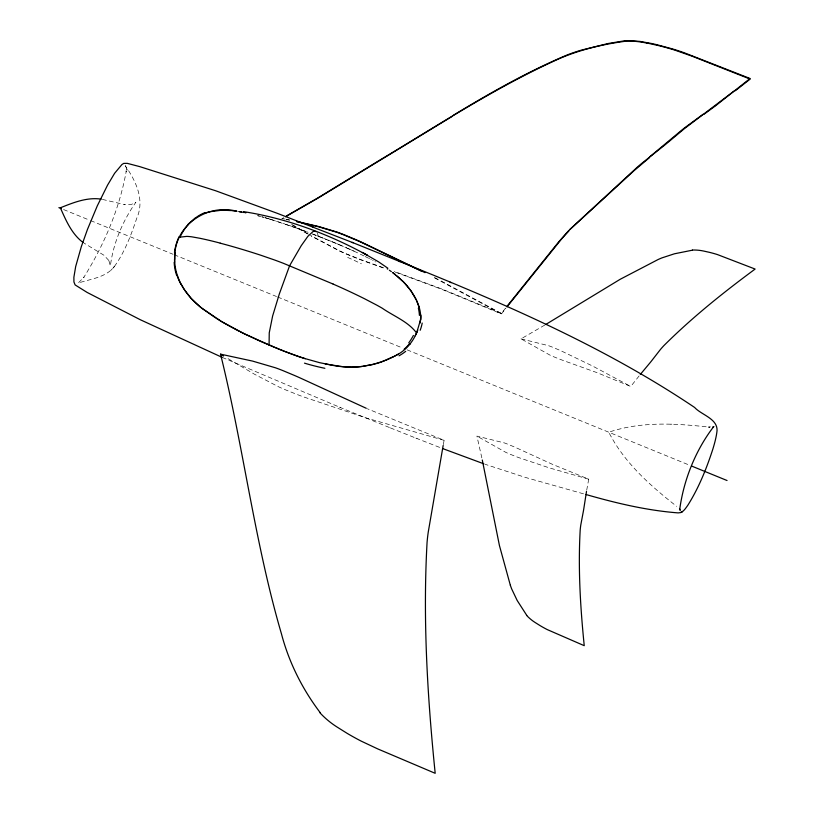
<?xml version="1.0" encoding="UTF-8"?>
<svg xmlns="http://www.w3.org/2000/svg" width="814" height="814" viewBox="0 0 814 814"><rect width="100%" height="100%" fill="white"/><g stroke="black" fill="none" stroke-linecap="round" stroke-linejoin="round"><path stroke-width="0.61" stroke-dasharray="4.07 3.05" d="M586.721 490.15L588.705 479.181L552.462 464.336L517.348 448.28A60.541 14.469 24.4 0 0 513.685 446.662L508.048 444.312A23.321 5.576 24.4 0 0 504.365 442.918L476.912 436.101L482.102 459.045M443.315 444.617L444.108 440.323L367.348 408.76M114.387 266.493C124.796 252.025 131.125 235.012 136.752 218.223C145.075 199.918 135.806 180.789 125.203 165.649L127.137 170.116L126.099 167.277L126.15 171.866L126.211 171.327C119.465 208.954 103.968 245.177 83.72 277.472L84.035 277.065L78.175 283.119C90.496 278.887 105.83 277.686 114.387 266.493L113.38 267.603M505.474 308.252L501.393 313.441L441.503 288.848L394.322 271.469M395.37 272.151L441.524 289.214L501.465 313.909L505.86 308.303M544.759 325.091L521.041 338.848L549.949 355.108A23.321 5.576 24.4 0 0 553.673 356.756L559.289 358.994A60.541 14.469 24.4 0 0 562.922 360.378L596.947 372.629L630.769 386.467L639.468 375.478M110.989 270.238L112.088 269.027M282 218.671L283.791 217.694M710.561 426.902L708.373 427.085L709.706 427.177C676.108 423.433 641.361 421.184 608.77 432.214C624.246 462.698 650.172 485.582 676.658 506.328M670.899 424.155L671.876 424.226M281.97 218.457L285.205 219.088M286.284 219.302L289.519 219.933M286.335 219.526L289.581 220.167M521.041 338.848L548.494 345.665A23.321 5.576 24.4 0 1 552.177 347.059L557.804 349.42A60.541 14.469 24.4 0 1 561.477 351.027L592.582 366.025L630.769 386.467M102.401 199.399L124.969 204.68L124.125 204.619L131.665 204.324L135.907 202.198C122.782 220.859 113.177 243.233 110.389 265.944L108.588 259.595L109.086 260.734L103.877 255.199L84.127 243.152M257.58 215.649L259.249 216.097M257.865 215.73L260.806 216.514M588.705 479.181L549.521 467.948L518.793 457.631A60.541 14.469 24.4 0 1 515.16 456.247L509.544 453.998A23.321 5.576 24.4 0 1 505.82 452.36L476.912 436.101M444.108 440.323L365.751 417.857L302.391 396.499A119.709 28.612 24.4 0 1 297.029 394.454L285.806 389.957A46.652 11.152 24.4 0 1 278.357 386.681L254.568 374.267L225.6 357.234M583.485 493.813L525.213 477.37L485.012 464.245M263.726 217.338L261.782 216.789L263.41 217.246M264.692 217.613L269.444 219.007M265.069 217.714L267.541 218.437M268.366 218.681L270.828 219.424M269.709 219.088L284.727 223.911M271.652 219.678L301.689 229.914M285.541 224.186L287.983 225.02M383.313 267.674L363.929 260.765A119.709 28.612 24.4 0 1 358.567 258.72L347.344 254.243A46.652 11.152 24.4 0 1 339.896 250.966L310.48 235.388M288.797 225.305L291.229 226.15M383.262 267.959L363.858 261.019A119.709 28.612 24.4 0 1 358.506 258.974L347.273 254.477A46.652 11.152 24.4 0 1 339.825 251.2L311.375 236.141M292.043 226.434L294.464 227.299M295.268 227.584L307.682 232.153M302.493 230.209L305.698 231.41M306.491 231.705L308.089 232.305M312.2 233.872L333.74 242.409M312.871 234.127L316.066 235.358M316.86 235.673L320.441 237.078M415.944 438.125L440.74 447.822M321.103 237.332L323.107 238.126M323.769 238.39L326.434 239.458M222.283 357.427L340.578 407.611M390.445 427.93L417.022 438.553M327.777 239.988L329.11 240.527M329.772 240.791L331.105 241.331M331.766 241.605L344.23 246.825M339.489 407.183L391.524 428.368M63.594 209.564L89.469 220.136M90.649 220.614L172.985 254.243M174.165 254.731L276.506 296.52M277.686 296.998L402.381 347.924M407.081 349.847L689.407 465.14M334.401 242.684L336.375 243.498M337.027 243.773L339 244.597M339.652 244.872L354.08 251.211M344.882 247.11L346.835 247.955M347.476 248.239L348.127 248.524M348.768 248.809L349.42 249.104M350.061 249.389L350.712 249.674M351.353 249.969L351.994 250.254M352.635 250.549L353.276 250.844M353.917 251.129L364 255.942M365.242 256.552L368.335 258.109M368.946 258.425L369.556 258.74M434.493 277.523L440.109 280.433M434.615 277.93L501.465 313.909M441.178 280.993L501.393 313.441M370.777 259.381L371.388 259.697M372.598 260.338L373.199 260.663M375.01 261.63L375.6 261.955M308.425 234.208L292.216 224.664M307.366 233.832L290.11 223.606M317.226 232.702L318.427 236.284M347.659 257.397A219.068 106.542 16.3 0 1 361.365 263.807"/><path stroke-width="1.22" d="M174.745 259.076C173.158 226.597 206.105 203.113 236.65 211.213M175.214 252.635C171.805 274.623 185.124 295.563 202.065 308.394M420.512 319.943L416.737 332.57M586.497 491.442L583.77 508.923A137.708 132.112 -8.8 0 1 583.078 512.8L580.779 525.04A89.733 86.091 -8.8 0 0 580.179 530.24C578.042 568.803 580.351 607.325 584.238 645.675L547.222 629.578A137.973 132.367 -8.8 0 1 540.191 625.681L535.093 622.476A44.709 42.898 -8.8 0 1 526.668 615.476M443.162 445.482L428.256 532.041A179.477 172.181 -8.8 0 0 427.065 542.45C422.781 619.556 427.411 696.601 435.185 773.3L377.574 748.839L361.162 741.106A275.946 264.733 -8.8 0 1 347.09 733.312L336.884 726.922A89.428 85.796 -8.8 0 1 320.044 712.901M419.932 323.229C422.781 311.05 416.758 298.88 409.798 289.235M417.755 330.138L416.178 333.771M415.201 335.775L416.646 332.773M415.954 334.249C411.894 343.274 404.934 350.885 396.092 355.392M409.615 344.526L410.175 343.803M506.99 306.329L558.455 242.185L568.335 230.993L633.882 170.838L649.277 157.794M506.969 306.909L560.775 239.977A179.477 172.181 -8.8 0 1 567.918 232.01L568.844 231.044M640.313 374.44L650.152 362.637A137.708 132.112 -8.8 0 0 652.635 359.503L660.419 349.501A89.733 86.091 -8.8 0 1 663.99 345.512C692.154 317.46 723.188 292.633 755.117 269.058L717.378 254.548A137.973 132.367 -8.8 0 0 709.564 252.371L703.622 251.048A44.709 42.898 -8.8 0 0 692.47 250.04M188.065 224.277L194.77 218.325M569.871 229.416L636.986 167.45A244.861 234.778 -9.4 0 1 641.229 163.787L666.452 143.712M585.927 494.495C616.056 503.144 646.835 510.5 678.154 512.891C682.875 513.095 685.449 508.526 687.85 505.219C698.819 487.769 706.583 468.467 712.911 448.921C714.712 442.958 716.381 436.915 717.042 430.698C717.663 418.579 701.241 414.855 694.607 407.448C603.062 345.879 501.18 302.167 399.145 261.294M666.961 143.274L684.493 128.581L733.852 91.209M649.714 156.848L681.46 130.362A222.08 212.932 -9.4 0 1 685.744 126.994L703.103 114.286M735.317 90.73L750.162 79.1L691.88 56.105L674.694 50.081A275.946 264.733 -8.8 0 0 659.065 45.716L647.171 43.061M715.496 105.851L750.07 78.5L684.157 52.737A241.951 231.98 -9.4 0 0 672.527 48.932L656.745 44.678A249.674 239.397 -9.4 0 0 651.566 43.498L639.997 41.412L630.28 40.7A65.69 62.983 -9.4 0 0 623.697 40.944L608.323 43.478L581.644 50.051A165.659 158.832 -9.4 0 0 567.073 54.996C527.553 71.724 490.079 92.979 453.439 115.232M714.946 106.258L704.069 114.225M452.553 116.148L319.037 197.487L285.572 216.717M545.624 324.562L620.258 279.243L658.129 259.513A135.277 129.782 -8.8 0 1 661.874 257.906L674.47 253.785L692.47 250.173M398.239 354.131L394.21 356.42M713.847 426.628L712.901 427.197L713.613 426.719C695.492 450.335 683.597 480.168 679.69 509.656L679.527 508.821L680.26 510.52M680.88 512.545L681.603 512.108M681.867 511.955L682.58 511.538M286.406 216.015L317.226 198.311L379.853 160.093C438.99 124.746 496.825 86.538 559.92 58.374C580.565 49.573 602.706 44.343 624.877 41.321M395.258 355.86L380.84 362.179M393.589 356.756L385.419 360.49M384.595 360.816L372.018 364.713L359.188 366.819M204.823 213.197L205.606 212.942M379.996 362.464L378.011 363.085M376.21 363.624L377.136 363.349M375.274 363.878L362.739 366.422M179.609 237.179L186.671 236.396A54.63 13.055 24.4 0 1 191.819 236.833L199.766 238.258A183.496 43.854 24.4 0 1 220.177 243.111M361.884 366.534L351.506 367.155L340.293 366.504M358.506 366.87L355.769 367.053M220.085 210.419L210.399 211.681A59.768 53.866 44.2 0 0 205.566 212.861M220.828 210.388L225.773 210.338M354.405 367.114L355.087 367.083M353.714 367.134L350.976 367.155M350.285 367.155L347.547 367.073M226.496 210.358L230.728 210.572M346.856 367.043L344.108 366.87M101.221 199.135C87.006 197.039 73.27 202.625 60.348 207.804C65.975 220.421 71.683 233.994 83.099 242.511M343.427 366.809L325.203 363.96M231.603 210.643L234.961 210.989M340.13 366.483L339.285 366.381M338.593 366.3L335.154 365.812M235.877 211.101L236.925 211.243M243.783 211.671C287.149 218.488 328.927 234.127 367.307 255.25L362.322 252.452M334.462 365.7L319.393 362.617L303.775 358.231M239.001 211.559L241.687 212.016M239.163 211.589L242.104 212.098M243.142 212.291L244.18 212.505L243.355 212.342M320.258 712.718C302.411 689.214 288.919 662.362 281.43 633.76C254.579 542.083 243.467 446.774 220.533 354.151L252.533 361.08L275.437 367.786A46.652 11.152 24.4 0 1 282.814 370.574L294.078 375.285A119.709 28.612 24.4 0 1 299.481 377.645L366.28 408.292M245.034 212.678L245.869 212.851M296.459 221.357L318.681 226.536L336.752 231.98A46.652 11.152 24.4 0 1 344.119 234.758L355.382 239.458A119.709 28.612 24.4 0 1 360.785 241.819L424.969 272.619M296.53 221.601L318.813 226.831L336.915 232.305A46.652 11.152 24.4 0 1 344.281 235.093L355.545 239.804A119.709 28.612 24.4 0 1 360.948 242.165L421.733 271.306M305.301 358.709L297.476 356.145A265.812 216.962 36.1 0 1 291.147 353.846L279.69 349.45M302.421 357.804L303.103 358.018M301.078 357.356L301.75 357.58M299.725 356.908L300.397 357.132M299.053 356.685L285.002 351.556M483.852 463.827L442.999 448.697M353.184 242.786L277.167 213.278L215.598 190.741L139.682 166.605L127.299 163.36L123.759 163.39L121.968 164.489L114.611 173.29L107.57 185.104L97.304 205.84L87.485 229.365L81.308 246.683L75.682 266.514L73.881 277.269L73.932 281.949L75.112 284.92L87.129 292.43L140.283 319.719L222.283 357.427M284.34 351.292L260.49 341.341L240.435 331.888M312.352 226.719L313.421 227.147M450.03 282.214L451.119 282.651M352.106 242.348L400.234 261.732M279.019 349.175L275.03 347.547M58.883 207.651L61.233 208.608M691.758 466.107L727.044 480.514M274.369 347.273L244.902 334.106L221.652 321.632M333.17 284.076L283.557 263.37A113.095 27.035 24.4 0 0 274.247 259.88L260.907 255.27A256.797 61.376 24.4 0 0 220.248 243.183M239.672 331.502L234.351 328.754M316.381 231.675L314.235 231.145L312.902 231.664L307.875 236.325L301.211 245.726L289.591 265.761L279.355 293.885L272.619 316.025L269.241 332.855L269.078 345.065M233.587 328.347L222.822 322.334M363.868 253.327L378.632 261.884L387.84 268.203M222.649 322.232L202.167 308.465M220.92 321.194L216.534 318.488M220.533 354.151L223.575 356.003M215.802 318.02L201.73 308.119M387.179 268.793L387.729 269.149M389.377 270.238L391.361 271.611M392.552 272.476L393.07 272.853M392.684 272.568L403.062 281.43M393.589 273.239L395.614 274.796M201.038 307.58L191.595 298.84M397.14 276.038L405.168 283.638M403.5 281.878L410.887 290.73L416.086 299.501M405.606 284.127L406.735 285.409M191.015 298.199L184.666 290.079M407.173 285.918L409.432 288.746M526.77 615.384L517.175 600.467L511.68 588.939A135.277 129.782 -8.8 0 1 510.337 585.246M184.239 289.438L181.207 284.34M416.412 300.193L419.281 307.753M177.289 275.366L177.584 276.211M510.337 585.246L499.43 545.543L482.295 460.012M416.554 332.967C408.313 321.662 393.661 316.147 382.234 308.211A75.254 17.989 24.4 0 0 376.699 305.097L364.499 298.728A161.813 38.675 24.4 0 0 333.16 284.096M174.461 252.452A49.135 42.949 89.4 0 1 179.019 236.813M179.945 237.383A49.135 41.799 -89.1 0 1 188.258 224.522M413.41 335.429A42.511 29.701 -51.8 0 1 408.76 342.847M409.106 344.129A31.929 27.289 -48.6 0 1 404.151 349.216M405.698 351.343A47.609 42.623 -49.2 0 1 399.023 355.81M324.878 368.294A219.068 191.209 41.8 0 1 304.497 363.156M181.013 284.442A61.579 61.345 -56.8 0 1 177.34 276.302M176.709 275.57A46.072 45.615 -84 0 1 174.165 262.362M174.593 262.342A48.514 45.442 87.4 0 1 174.542 259.076M194.861 218.447A45.757 41.473 66.9 0 1 204.64 212.739M418.355 308.16A46.754 38.166 -46.3 0 1 419.413 315.415M420.869 315.059A31.726 26.933 -31.3 0 1 420.777 319.933M422.201 323.066A43.386 33.628 -45.8 0 1 420.197 330.26M624.877 41.046A89.428 85.796 -8.8 0 1 647.14 43.183"/></g></svg>
